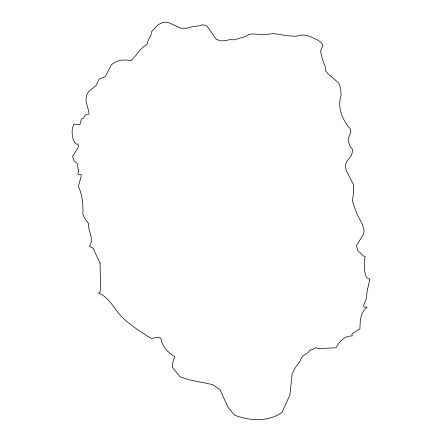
<?xml version="1.0" encoding="UTF-8"?>
<svg xmlns="http://www.w3.org/2000/svg" width="442" height="442" viewBox="0 0 442 442"><rect width="100%" height="100%" fill="white"/><g stroke="black" fill="none" stroke-linecap="round" stroke-linejoin="round"><path stroke-width="0.66" d="M100.052 263.239L100.544 288.819L99.969 292.383L98.605 293.046C110.036 297.814 114.423 309.919 122.915 317.936C131.484 326.047 141.446 332.323 151.379 338.511L158.38 337.108L161.12 338.705C162.137 346.782 168.054 352.489 174.673 356.567L172.419 363.794L172.607 367.595L179.988 376.772L188.474 379.656L212.585 384.59L220.017 389.75L228.006 407.297L234.542 415.187C249.791 420.9 268.079 422.221 281.996 412.414L289.946 394.916L292.123 374.059L295.438 367.357L299.731 361.755L302.372 356.269L307.842 352.821L309.936 350.081L312.903 349.412L315.616 347.699L318.964 348.594L336.047 347.777C339.185 341.649 344.705 335.633 352.147 335.97L351.959 333.903L359.932 328.859C360.108 321.146 360.241 312.345 367.12 307.312L363.937 306.991L363.727 305.035L366.352 298.543L367.153 291.267L369.816 279.289L366.65 277.62C363.506 271.051 364.191 263.366 365.075 256.332L363.495 255.995L357.766 250.636L356.506 245.487L363.18 234.73L363.794 233.288L364.015 229.536L362.247 224.072L356.7 213.458L352.445 201.303L353.677 191.303L353.644 184.949L346.23 170.529L345.335 165.744L346.644 161.662L351.478 155.407L352.865 149.849L349.854 145.81L348.329 141.335L348.837 137.147L350.401 133.291L350.578 129.202C342.473 120.202 337.13 107.743 341.014 95.671C341.108 91.207 340.699 86.947 338.622 82.892L327.981 73.797L325.384 70.538L325.273 66.792L322.516 59.626L320.527 51.344L322.958 45.194L320.765 42.183L317.422 39.885L309.477 36.327L304.615 35.084L301.295 35.111L295.029 36.277L288.272 35.791L273.438 33.57L264.04 34.752L252.553 33.918L248.454 34.592L245.918 36.216L242.984 37.327L233.989 39.846L230.531 39.565L224.017 40.819L220.641 40.841L216.193 39.321L207.121 26.177L202.828 24.746L198.778 25.94L192.817 26.553L187.049 28.194L181.032 28.288L168.999 22.802L165.949 22.1L162.8 22.431L158.192 24.697L151.435 31.846L151.059 35.023L147.987 40.896L147.092 44.206L145.75 45.686L144.761 45.786L139.7 50.36L135.666 55.703L131.036 60.604L125.942 59.979L119.937 60.283L114.08 62.797L111.428 64.731L105.19 76.709L99.196 79.007L96.091 85.433L88.472 91.787C83.09 99.549 88.196 105.815 89.057 113.727L88.063 114.401L85.919 114.616L84.494 116.202L83.405 118.334L81.328 119.125L80.273 123.898L79.566 124.848L75.146 124.406L74.002 123.937C71.09 129.561 71.72 137.258 74.72 142.772L76.549 144.136L77.659 144.031L78.356 145.203L78.079 147.716L72.538 156.429L74.173 161.087L77.284 163.385L78.433 171.153L77.864 173.861L78.836 174.778L81.146 174.573L81.295 175.899L78.356 186.347C82.494 195.049 83.157 204.889 82.941 214.453L84.958 218.74L88.615 223.702C87.759 231.37 94.781 239.122 89.312 246.128L93.069 248.249L100.052 263.239"/></g></svg>
